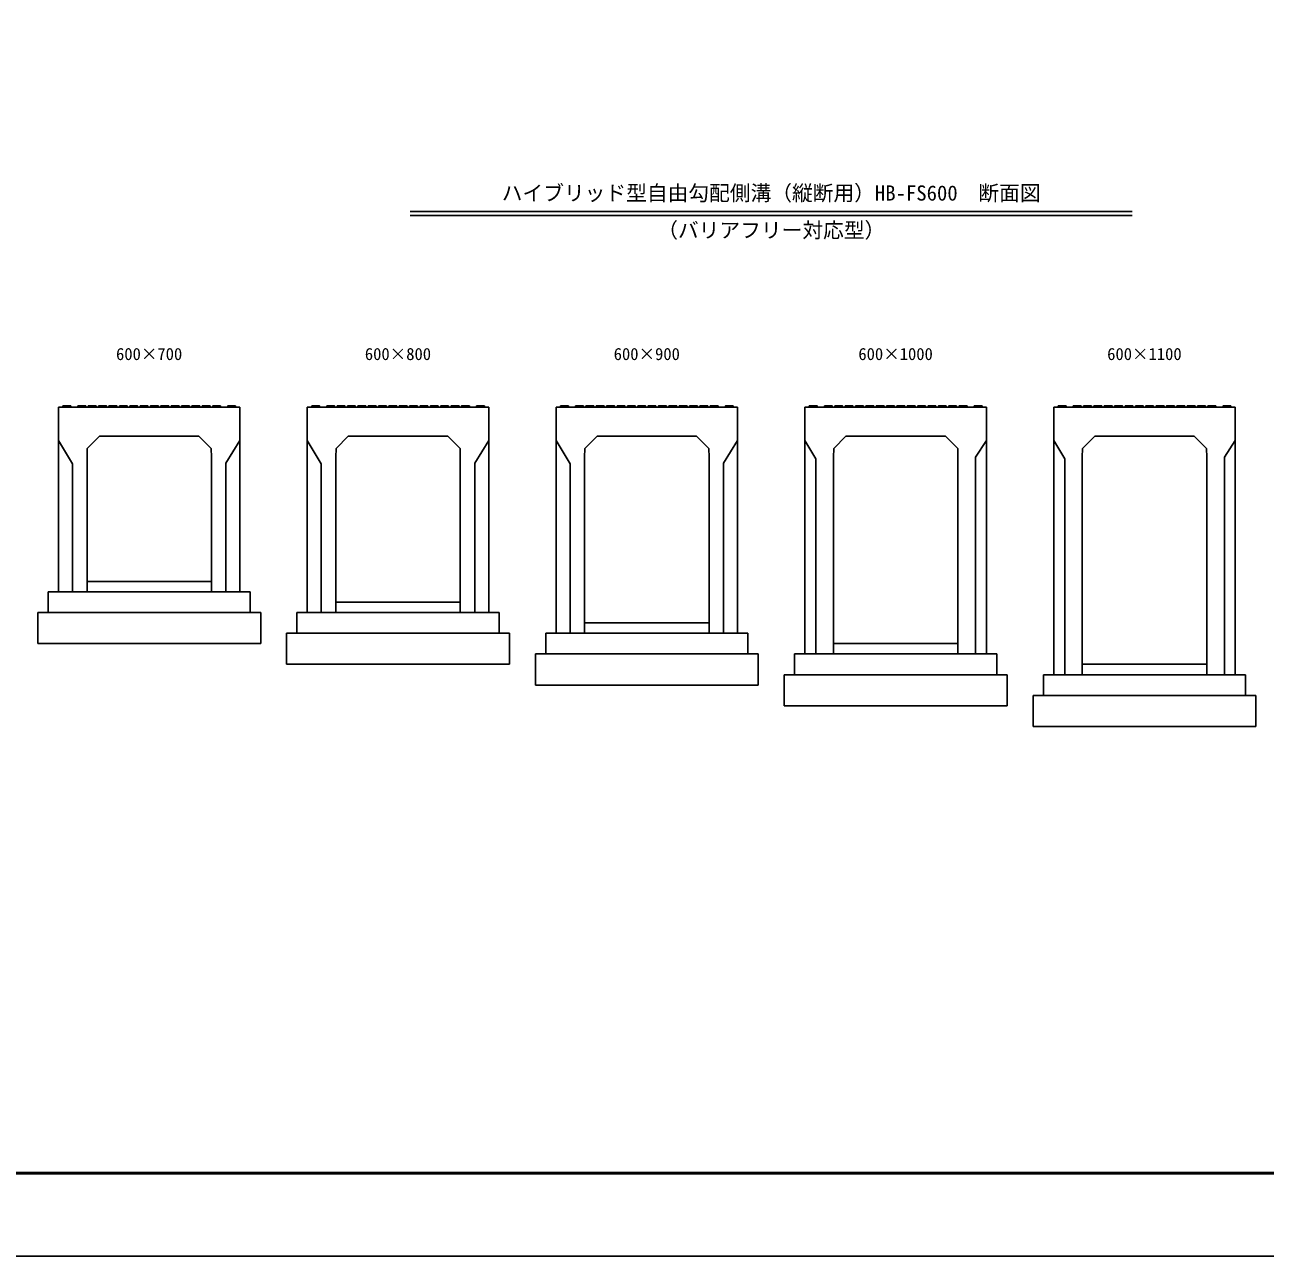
# Model space of a CAD drawing. Units: millimetres, scale not verified. Extents: x -16800 to 16800, y -5940 to 5940.
# Drawn here: x -12000 to -6018, y -5940 to 0 of the extents above; entities that cross this region are included whole.
import ezdxf
from ezdxf.enums import TextEntityAlignment as Align

# ---------------------------------------------------------------- set-up
doc = ezdxf.new("R2010")
doc.units = ezdxf.units.MM
doc.header["$LTSCALE"] = 20
for name, color, linetype, lineweight in [('0-1_Defpoints', 5, 'Continuous', 25), ('0-2_HATCH', 6, 'Continuous', 25), ('0-5_OUTLINE', 3, 'Continuous', 25), ('0-6_TXT', 7, 'Continuous', 25), ('0-7_WAKU', 3, 'Continuous', 25)]:
    doc.layers.add(name, color=color, linetype=linetype, lineweight=lineweight)
doc.styles.add('ＭＳ ゴシック', font='')
doc.styles.get('ＭＳ ゴシック').set_extended_font_data('MS Gothic')

msp = doc.modelspace()

# ---------------------------------------------------------------- linework, layer by layer
at = {"layer": '0-1_Defpoints'}
msp.add_lwpolyline([(-16800, -5940), (0, -5940), (0, 5940), (-16800, 5940)], close=True, dxfattribs=at)
at = {"layer": '0-2_HATCH'}
for p, q in [((-11817.5, -1844.84), (-11816.5, -1838.34)), ((-11745, -1844.84), (-11744, -1838.34)), ((-11695, -1844.84), (-11694, -1838.34)), ((-11645, -1844.84), (-11644, -1838.34)), ((-11595, -1844.84), (-11594, -1838.34)), ((-11545, -1844.84), (-11544, -1838.34)), ((-11495, -1844.84), (-11494, -1838.34)), ((-11445, -1844.84), (-11444, -1838.34)), ((-11355, -1844.84), (-11356, -1838.34)), ((-11305, -1844.84), (-11306, -1838.34)), ((-11255, -1844.84), (-11256, -1838.34)), ((-11205, -1844.84), (-11206, -1838.34)), ((-11155, -1844.84), (-11156, -1838.34)), ((-11105, -1844.84), (-11106, -1838.34)), ((-11055, -1844.84), (-11056, -1838.34)), ((-10982.5, -1844.84), (-10983.5, -1838.34)), ((-10617.5, -1844.84), (-10616.5, -1838.34)), ((-10545, -1844.84), (-10544, -1838.34)), ((-10495, -1844.84), (-10494, -1838.34)), ((-10445, -1844.84), (-10444, -1838.34)), ((-10395, -1844.84), (-10394, -1838.34)), ((-10345, -1844.84), (-10344, -1838.34)), ((-10295, -1844.84), (-10294, -1838.34)), ((-10245, -1844.84), (-10244, -1838.34)), ((-10155, -1844.84), (-10156, -1838.34)), ((-10105, -1844.84), (-10106, -1838.34)), ((-10055, -1844.84), (-10056, -1838.34)), ((-10005, -1844.84), (-10006, -1838.34)), ((-9955, -1844.84), (-9956, -1838.34)), ((-9905, -1844.84), (-9906, -1838.34)), ((-9855, -1844.84), (-9856, -1838.34)), ((-9782.5, -1844.84), (-9783.5, -1838.34)), ((-9417.5, -1844.84), (-9416.5, -1838.34)), ((-9345, -1844.84), (-9344, -1838.34)), ((-9295, -1844.84), (-9294, -1838.34)), ((-9245, -1844.84), (-9244, -1838.34)), ((-9195, -1844.84), (-9194, -1838.34)), ((-9145, -1844.84), (-9144, -1838.34)), ((-9095, -1844.84), (-9094, -1838.34)), ((-9045, -1844.84), (-9044, -1838.34)), ((-8955, -1844.84), (-8956, -1838.34)), ((-8905, -1844.84), (-8906, -1838.34)), ((-8855, -1844.84), (-8856, -1838.34)), ((-8805, -1844.84), (-8806, -1838.34)), ((-8755, -1844.84), (-8756, -1838.34)), ((-8705, -1844.84), (-8706, -1838.34)), ((-8655, -1844.84), (-8656, -1838.34)), ((-8582.5, -1844.84), (-8583.5, -1838.34)), ((-8217.5, -1844.84), (-8216.5, -1838.34)), ((-8145, -1844.84), (-8144, -1838.34)), ((-8095, -1844.84), (-8094, -1838.34)), ((-8045, -1844.84), (-8044, -1838.34)), ((-7995, -1844.84), (-7994, -1838.34)), ((-7945, -1844.84), (-7944, -1838.34)), ((-7895, -1844.84), (-7894, -1838.34)), ((-7845, -1844.84), (-7844, -1838.34)), ((-7755, -1844.84), (-7756, -1838.34)), ((-7705, -1844.84), (-7706, -1838.34)), ((-7655, -1844.84), (-7656, -1838.34)), ((-7605, -1844.84), (-7606, -1838.34)), ((-7555, -1844.84), (-7556, -1838.34)), ((-7505, -1844.84), (-7506, -1838.34)), ((-7455, -1844.84), (-7456, -1838.34)), ((-7382.5, -1844.84), (-7383.5, -1838.34)), ((-7017.5, -1844.84), (-7016.5, -1838.34)), ((-6945, -1844.84), (-6944, -1838.34)), ((-6895, -1844.84), (-6894, -1838.34)), ((-6845, -1844.84), (-6844, -1838.34)), ((-6795, -1844.84), (-6794, -1838.34)), ((-6745, -1844.84), (-6744, -1838.34)), ((-6695, -1844.84), (-6694, -1838.34)), ((-6645, -1844.84), (-6644, -1838.34)), ((-6555, -1844.84), (-6556, -1838.34)), ((-6505, -1844.84), (-6506, -1838.34)), ((-6455, -1844.84), (-6456, -1838.34)), ((-6405, -1844.84), (-6406, -1838.34)), ((-6355, -1844.84), (-6356, -1838.34)), ((-6305, -1844.84), (-6306, -1838.34)), ((-6255, -1844.84), (-6256, -1838.34)), ((-6182.5, -1844.84), (-6183.5, -1838.34))]:
    msp.add_line(p, q, dxfattribs=at)
for points in [[(-11816.5, -1838.34), (-11778.5, -1838.34), (-11777.5, -1844.84)], [(-11744, -1838.34), (-11706, -1838.34), (-11705, -1844.84)], [(-11694, -1838.34), (-11656, -1838.34), (-11655, -1844.84)], [(-11644, -1838.34), (-11606, -1838.34), (-11605, -1844.84)], [(-11594, -1838.34), (-11556, -1838.34), (-11555, -1844.84)], [(-11544, -1838.34), (-11506, -1838.34), (-11505, -1844.84)], [(-11494, -1838.34), (-11456, -1838.34), (-11455, -1844.84)], [(-11444, -1838.34), (-11406, -1838.34), (-11405, -1844.84)], [(-11356, -1838.34), (-11394, -1838.34), (-11395, -1844.84)], [(-11306, -1838.34), (-11344, -1838.34), (-11345, -1844.84)], [(-11256, -1838.34), (-11294, -1838.34), (-11295, -1844.84)], [(-11206, -1838.34), (-11244, -1838.34), (-11245, -1844.84)], [(-11156, -1838.34), (-11194, -1838.34), (-11195, -1844.84)], [(-11106, -1838.34), (-11144, -1838.34), (-11145, -1844.84)], [(-11056, -1838.34), (-11094, -1838.34), (-11095, -1844.84)], [(-10983.5, -1838.34), (-11021.5, -1838.34), (-11022.5, -1844.84)], [(-10616.5, -1838.34), (-10578.5, -1838.34), (-10577.5, -1844.84)], [(-10544, -1838.34), (-10506, -1838.34), (-10505, -1844.84)], [(-10494, -1838.34), (-10456, -1838.34), (-10455, -1844.84)], [(-10444, -1838.34), (-10406, -1838.34), (-10405, -1844.84)], [(-10394, -1838.34), (-10356, -1838.34), (-10355, -1844.84)], [(-10344, -1838.34), (-10306, -1838.34), (-10305, -1844.84)], [(-10294, -1838.34), (-10256, -1838.34), (-10255, -1844.84)], [(-10244, -1838.34), (-10206, -1838.34), (-10205, -1844.84)], [(-10156, -1838.34), (-10194, -1838.34), (-10195, -1844.84)], [(-10106, -1838.34), (-10144, -1838.34), (-10145, -1844.84)], [(-10056, -1838.34), (-10094, -1838.34), (-10095, -1844.84)], [(-10006, -1838.34), (-10044, -1838.34), (-10045, -1844.84)], [(-9956, -1838.34), (-9994, -1838.34), (-9995, -1844.84)], [(-9906, -1838.34), (-9944, -1838.34), (-9945, -1844.84)], [(-9856, -1838.34), (-9894, -1838.34), (-9895, -1844.84)], [(-9783.5, -1838.34), (-9821.5, -1838.34), (-9822.5, -1844.84)], [(-9416.5, -1838.34), (-9378.5, -1838.34), (-9377.5, -1844.84)], [(-9344, -1838.34), (-9306, -1838.34), (-9305, -1844.84)], [(-9294, -1838.34), (-9256, -1838.34), (-9255, -1844.84)], [(-9244, -1838.34), (-9206, -1838.34), (-9205, -1844.84)], [(-9194, -1838.34), (-9156, -1838.34), (-9155, -1844.84)], [(-9144, -1838.34), (-9106, -1838.34), (-9105, -1844.84)], [(-9094, -1838.34), (-9056, -1838.34), (-9055, -1844.84)], [(-9044, -1838.34), (-9006, -1838.34), (-9005, -1844.84)], [(-8956, -1838.34), (-8994, -1838.34), (-8995, -1844.84)], [(-8906, -1838.34), (-8944, -1838.34), (-8945, -1844.84)], [(-8856, -1838.34), (-8894, -1838.34), (-8895, -1844.84)], [(-8806, -1838.34), (-8844, -1838.34), (-8845, -1844.84)], [(-8756, -1838.34), (-8794, -1838.34), (-8795, -1844.84)], [(-8706, -1838.34), (-8744, -1838.34), (-8745, -1844.84)], [(-8656, -1838.34), (-8694, -1838.34), (-8695, -1844.84)], [(-8583.5, -1838.34), (-8621.5, -1838.34), (-8622.5, -1844.84)], [(-8216.5, -1838.34), (-8178.5, -1838.34), (-8177.5, -1844.84)], [(-8144, -1838.34), (-8106, -1838.34), (-8105, -1844.84)], [(-8094, -1838.34), (-8056, -1838.34), (-8055, -1844.84)], [(-8044, -1838.34), (-8006, -1838.34), (-8005, -1844.84)], [(-7994, -1838.34), (-7956, -1838.34), (-7955, -1844.84)], [(-7944, -1838.34), (-7906, -1838.34), (-7905, -1844.84)], [(-7894, -1838.34), (-7856, -1838.34), (-7855, -1844.84)], [(-7844, -1838.34), (-7806, -1838.34), (-7805, -1844.84)], [(-7756, -1838.34), (-7794, -1838.34), (-7795, -1844.84)], [(-7706, -1838.34), (-7744, -1838.34), (-7745, -1844.84)], [(-7656, -1838.34), (-7694, -1838.34), (-7695, -1844.84)], [(-7606, -1838.34), (-7644, -1838.34), (-7645, -1844.84)], [(-7556, -1838.34), (-7594, -1838.34), (-7595, -1844.84)], [(-7506, -1838.34), (-7544, -1838.34), (-7545, -1844.84)], [(-7456, -1838.34), (-7494, -1838.34), (-7495, -1844.84)], [(-7383.5, -1838.34), (-7421.5, -1838.34), (-7422.5, -1844.84)], [(-7016.5, -1838.34), (-6978.5, -1838.34), (-6977.5, -1844.84)], [(-6944, -1838.34), (-6906, -1838.34), (-6905, -1844.84)], [(-6894, -1838.34), (-6856, -1838.34), (-6855, -1844.84)], [(-6844, -1838.34), (-6806, -1838.34), (-6805, -1844.84)], [(-6794, -1838.34), (-6756, -1838.34), (-6755, -1844.84)], [(-6744, -1838.34), (-6706, -1838.34), (-6705, -1844.84)], [(-6694, -1838.34), (-6656, -1838.34), (-6655, -1844.84)], [(-6644, -1838.34), (-6606, -1838.34), (-6605, -1844.84)], [(-6556, -1838.34), (-6594, -1838.34), (-6595, -1844.84)], [(-6506, -1838.34), (-6544, -1838.34), (-6545, -1844.84)], [(-6456, -1838.34), (-6494, -1838.34), (-6495, -1844.84)], [(-6406, -1838.34), (-6444, -1838.34), (-6445, -1844.84)], [(-6356, -1838.34), (-6394, -1838.34), (-6395, -1844.84)], [(-6306, -1838.34), (-6344, -1838.34), (-6345, -1844.84)], [(-6256, -1838.34), (-6294, -1838.34), (-6295, -1844.84)], [(-6183.5, -1838.34), (-6221.5, -1838.34), (-6222.5, -1844.84)]]:
    msp.add_lwpolyline(points, dxfattribs=at)
at = {"layer": '0-5_OUTLINE'}
for p, q in [((-10962.5, -1844.84), (-10962.5, -2734.84)), ((-9762.5, -1844.84), (-10637.5, -1844.84)), ((-9762.5, -1844.84), (-9762.5, -2834.84)), ((-9437.5, -1844.84), (-9437.5, -2934.84)), ((-8562.5, -1844.84), (-9437.5, -1844.84)), ((-8562.5, -1844.84), (-8562.5, -2934.84)), ((-7362.5, -1844.84), (-8237.5, -1844.84)), ((-8237.5, -1844.84), (-8237.5, -3034.84)), ((-7362.5, -1844.84), (-7362.5, -3034.84)), ((-7037.5, -1844.84), (-7037.5, -3134.84)), ((-6162.5, -1844.84), (-7037.5, -1844.84)), ((-6162.5, -1844.84), (-6162.5, -3134.84)), ((-11837.5, -2004.84), (-11770, -2118.07)), ((-11640, -1984.84), (-11698.97, -2043.82)), ((-11640, -1984.84), (-11160, -1984.84)), ((-11160, -1984.84), (-11101.03, -2043.82)), ((-11030, -2114.84), (-10962.5, -2004.84)), ((-10637.5, -2004.84), (-10570, -2118.07)), ((-10440, -1984.84), (-10498.97, -2043.82)), ((-10440, -1984.84), (-9960, -1984.84)), ((-9960, -1984.84), (-9901.03, -2043.82)), ((-9830, -2114.84), (-9762.5, -2004.84)), ((-9437.5, -2004.84), (-9370, -2118.07)), ((-9240, -1984.84), (-8760, -1984.84)), ((-8760, -1984.84), (-8701.03, -2043.82)), ((-8630, -2114.84), (-8562.5, -2004.84)), ((-8237.5, -2004.84), (-8185, -2092.91)), ((-8040, -1984.84), (-8098.97, -2043.82)), ((-8040, -1984.84), (-7560, -1984.84)), ((-7560, -1984.84), (-7501.03, -2043.82)), ((-7415, -2084.84), (-7362.5, -2004.84)), ((-7037.5, -2004.84), (-6985, -2092.91)), ((-6840, -1984.84), (-6898.97, -2043.82)), ((-6840, -1984.84), (-6360, -1984.84)), ((-6360, -1984.84), (-6301.03, -2043.82)), ((-6215, -2084.84), (-6162.5, -2004.84)), ((-11698.97, -2043.82), (-11700, -2084.84)), ((-11700, -2084.84), (-11700, -2734.84)), ((-11101.03, -2043.82), (-11100, -2084.84)), ((-11100, -2084.84), (-11100, -2734.84)), ((-10498.97, -2043.82), (-10500, -2084.84)), ((-10500, -2084.84), (-10500, -2834.84)), ((-9901.03, -2043.82), (-9900, -2084.84)), ((-9900, -2084.84), (-9900, -2834.84)), ((-9300, -2084.84), (-9300, -2934.84)), ((-8701.03, -2043.82), (-8700, -2084.84)), ((-8700, -2084.84), (-8700, -2934.84)), ((-8185, -2092.91), (-8185, -3034.84)), ((-8098.97, -2043.82), (-8100, -2084.84)), ((-8100, -2084.84), (-8100, -3034.84)), ((-7415, -2084.84), (-7415, -3034.84)), ((-6985, -2092.91), (-6985, -3134.84)), ((-6898.97, -2043.82), (-6900, -2084.84)), ((-6900, -2084.84), (-6900, -3134.84)), ((-6301.03, -2043.82), (-6300, -2084.84)), ((-6300, -2084.84), (-6300, -3134.84)), ((-6215, -2084.84), (-6215, -3134.84)), ((-11770, -2118.07), (-11770, -2734.84)), ((-11030, -2114.84), (-11030, -2734.84)), ((-10570, -2118.07), (-10570, -2834.84)), ((-9830, -2114.84), (-9830, -2834.84)), ((-9370, -2118.07), (-9370, -2934.84)), ((-8630, -2114.84), (-8630, -2934.84)), ((-11700, -2684.84), (-11100, -2684.84)), ((-11887.5, -2734.84), (-10912.5, -2734.84)), ((-11887.5, -2734.84), (-11887.5, -2834.84)), ((-11837.5, -2734.84), (-11700, -2734.84)), ((-10962.5, -2734.84), (-11100, -2734.84)), ((-10912.5, -2734.84), (-10912.5, -2834.84)), ((-10500, -2784.84), (-9900, -2784.84)), ((-11937.5, -2834.84), (-10862.5, -2834.84)), ((-11937.5, -2834.84), (-11937.5, -2984.84)), ((-10862.5, -2834.84), (-10862.5, -2984.84)), ((-10687.5, -2834.84), (-9712.5, -2834.84)), ((-10687.5, -2834.84), (-10687.5, -2934.84)), ((-9762.5, -2834.84), (-9900, -2834.84)), ((-9712.5, -2834.84), (-9712.5, -2934.84)), ((-9300, -2884.84), (-8700, -2884.84)), ((-11937.5, -2984.84), (-10862.5, -2984.84)), ((-10737.5, -2934.84), (-9662.5, -2934.84)), ((-10737.5, -2934.84), (-10737.5, -3084.84)), ((-9662.5, -2934.84), (-9662.5, -3084.84)), ((-9487.5, -2934.84), (-8512.5, -2934.84)), ((-9487.5, -2934.84), (-9487.5, -3034.84)), ((-9437.5, -2934.84), (-9300, -2934.84)), ((-8562.5, -2934.84), (-8700, -2934.84)), ((-8512.5, -2934.84), (-8512.5, -3034.84)), ((-8100, -2984.84), (-7500, -2984.84)), ((-9537.5, -3034.84), (-8462.5, -3034.84)), ((-9537.5, -3034.84), (-9537.5, -3184.84)), ((-8462.5, -3034.84), (-8462.5, -3184.84)), ((-8287.5, -3034.84), (-7312.5, -3034.84)), ((-8287.5, -3034.84), (-8287.5, -3134.84)), ((-8237.5, -3034.84), (-8100, -3034.84)), ((-7362.5, -3034.84), (-7500, -3034.84)), ((-7312.5, -3034.84), (-7312.5, -3134.84)), ((-10737.5, -3084.84), (-9662.5, -3084.84)), ((-6900, -3084.84), (-6300, -3084.84)), ((-8337.5, -3134.84), (-7262.5, -3134.84)), ((-8337.5, -3134.84), (-8337.5, -3284.84)), ((-7262.5, -3134.84), (-7262.5, -3284.84)), ((-7087.5, -3134.84), (-6112.5, -3134.84)), ((-7087.5, -3134.84), (-7087.5, -3234.84)), ((-7037.5, -3134.84), (-6900, -3134.84)), ((-6162.5, -3134.84), (-6300, -3134.84)), ((-6112.5, -3134.84), (-6112.5, -3234.84)), ((-9537.5, -3184.84), (-8462.5, -3184.84)), ((-8337.5, -3284.84), (-7262.5, -3284.84)), ((-7137.5, -3234.84), (-6062.5, -3234.84)), ((-7137.5, -3234.84), (-7137.5, -3384.84)), ((-6062.5, -3234.84), (-6062.5, -3384.84)), ((-7137.5, -3384.84), (-6062.5, -3384.84))]:
    msp.add_line(p, q, dxfattribs=at)
for points in [[(-10962.5, -1844.84), (-11837.5, -1844.84), (-11837.5, -2734.84)], [(-10637.5, -1844.84), (-10637.5, -2834.84), (-10500, -2834.84)], [(-9240, -1984.84), (-9298.97, -2043.82), (-9300, -2084.84)], [(-7501.03, -2043.82), (-7500, -2084.84), (-7500, -3034.84)]]:
    msp.add_lwpolyline(points, dxfattribs=at)
at = {"layer": '0-6_TXT'}
for p, q in [((-10140.75, -900), (-6659.25, -900)), ((-10140.75, -919.2), (-6659.25, -919.2))]:
    msp.add_line(p, q, dxfattribs=at)
at = {"layer": '0-7_WAKU', "lineweight": 50}
msp.add_lwpolyline([(-16400, -5540), (-400, -5540), (-400, 5540), (-16400, 5540)], close=True, dxfattribs=at)

# ---------------------------------------------------------------- texts
at = {"layer": '0-6_TXT', "style": 'ＭＳ ゴシック'}
for s, height, p in [('ハイブリッド型自由勾配側溝（縦断用）HB-FS600\u3000断面図', 73.31, (-9700, -870)), ('（バリアフリー対応型）', 73.31, (-8950, -1049.2)), ('600×700', 58.65, (-11560, -1634.84)), ('600×800', 58.65, (-10360, -1634.84)), ('600×900', 58.65, (-9160, -1634.84)), ('600×1000', 58.65, (-7980, -1634.84)), ('600×1100', 58.65, (-6780, -1634.84))]:
    msp.add_text(s, height=height, dxfattribs=at).set_placement(p, align=Align.BOTTOM_LEFT)

doc.saveas('drawing.dxf')
